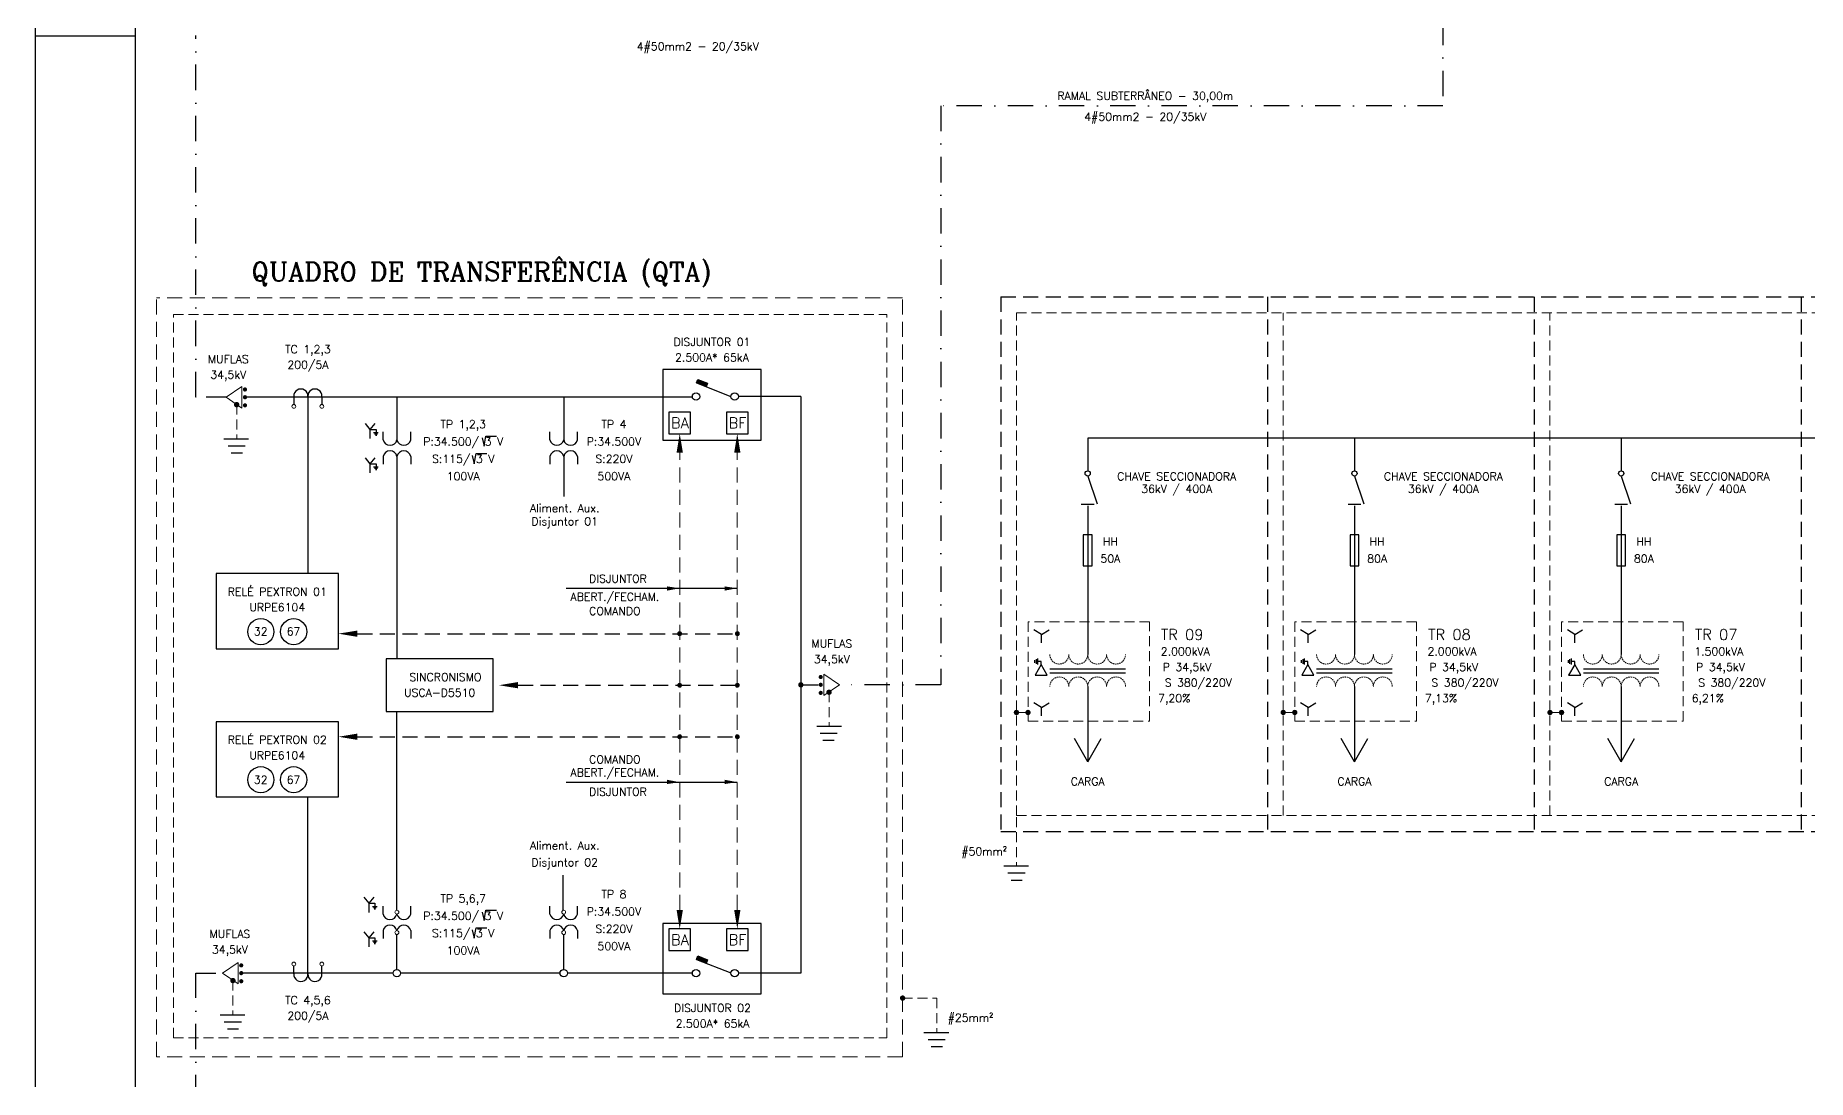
# Model space of a CAD drawing. Header units: millimetres. Extents: x 997 to 4249, y 599 to 1440.
# Drawn here: x 2256.5 to 2699.4, y 932.1 to 1193.2 of the extents above; entities that cross this region are included whole.
import ezdxf
from ezdxf.enums import TextEntityAlignment as Align

# ---------------------------------------------------------------- set-up
doc = ezdxf.new("R2010")
doc.units = ezdxf.units.MM
doc.linetypes.add('DASHDOT', pattern=[25.4, 12.7, -6.35, 0, -6.35])
doc.linetypes.add('HIDDEN', pattern=[0.375, 0.25, -0.125])
for name, color, linetype in [('AT', 5, 'Continuous'), ('BT', 5, 'Continuous'), ('CARIMBO', 8, 'Continuous')]:
    doc.layers.add(name, color=color, linetype=linetype)
doc.styles.add('ROMANC', font='romanc', dxfattribs={"height": 0.3})
doc.styles.add('ROMANS', font='ROMANS.SHX')

msp = doc.modelspace()

# ---------------------------------------------------------------- hatches: boundary and pattern name
at = {"layer": 'BT'}
for points in [[(2424.48, 1106.24), (2424.12, 1105.34), (2421.71, 1106.29), (2422.06, 1107.18)], [(2424.48, 962.1), (2424.12, 961.2), (2421.71, 962.15), (2422.06, 963.05)]]:
    msp.add_hatch(color=256, dxfattribs=at).paths.add_polyline_path(points)
h = msp.add_hatch(color=7, dxfattribs=at)
h.paths.add_polyline_path([(2417.54, 1043.13, -0.414214), (2417.06, 1043.61), (2417.54, 1043.61)])
h.paths.add_polyline_path([(2417.54, 1043.61), (2417.06, 1043.61, -0.414214), (2417.54, 1044.09)])
h.paths.add_polyline_path([(2417.54, 1043.13), (2417.54, 1043.61), (2418.02, 1043.61, -0.414214)])
h.paths.add_polyline_path([(2418.02, 1043.61), (2417.54, 1043.61), (2417.54, 1044.09, -0.414214)])
h = msp.add_hatch(color=7, dxfattribs=at)
h.paths.add_polyline_path([(2431.93, 1043.13), (2431.93, 1044.09, -0.414214), (2432.41, 1043.61, -0.414214)])
h.paths.add_polyline_path([(2431.93, 1043.13, -0.414214), (2431.45, 1043.61), (2431.93, 1043.61)])
h.paths.add_polyline_path([(2431.93, 1043.61), (2431.45, 1043.61, -0.414214), (2431.93, 1044.09)])
h = msp.add_hatch(color=7, dxfattribs=at)
h.paths.add_polyline_path([(2417.54, 1031.2, 0.414214), (2417.06, 1030.72), (2417.54, 1030.72)])
h.paths.add_polyline_path([(2417.54, 1030.72), (2417.06, 1030.72, 0.414214), (2417.54, 1030.24)])
h.paths.add_polyline_path([(2417.54, 1031.2), (2417.54, 1030.72), (2418.02, 1030.72, 0.414214)])
h.paths.add_polyline_path([(2418.02, 1030.72), (2417.54, 1030.72), (2417.54, 1030.24, 0.414214)])
h = msp.add_hatch(color=7, dxfattribs=at)
h.paths.add_polyline_path([(2431.93, 1031.2), (2431.93, 1030.24, 0.414214), (2432.41, 1030.72, 0.414214)])
h.paths.add_polyline_path([(2431.93, 1031.2, 0.414214), (2431.45, 1030.72), (2431.93, 1030.72)])
h.paths.add_polyline_path([(2431.93, 1030.72), (2431.45, 1030.72, 0.414214), (2431.93, 1030.24)])
h = msp.add_hatch(color=7, dxfattribs=at)
h.paths.add_polyline_path([(2417.54, 1018.32, 0.414214), (2417.06, 1017.84), (2417.54, 1017.84)])
h.paths.add_polyline_path([(2417.54, 1017.84), (2417.06, 1017.84, 0.414214), (2417.54, 1017.36)])
h.paths.add_polyline_path([(2417.54, 1018.32), (2417.54, 1017.84), (2418.02, 1017.84, 0.414214)])
h.paths.add_polyline_path([(2418.02, 1017.84), (2417.54, 1017.84), (2417.54, 1017.36, 0.414214)])
h = msp.add_hatch(color=7, dxfattribs=at)
h.paths.add_polyline_path([(2431.93, 1018.32), (2431.93, 1017.36, 0.414214), (2432.41, 1017.84, 0.414214)])
h.paths.add_polyline_path([(2431.93, 1018.32, 0.414214), (2431.45, 1017.84), (2431.93, 1017.84)])
h.paths.add_polyline_path([(2431.93, 1017.84), (2431.45, 1017.84, 0.414214), (2431.93, 1017.36)])

# ---------------------------------------------------------------- linework, layer by layer
at = {"linetype": 'HIDDEN', "lineweight": 13, "ltscale": 15}
for p, q in [((2473.24, 1127.57, 9314.14), (2286.77, 1127.57, 9314.14)), ((2286.77, 937.8, 6470.12), (2286.77, 1127.57, 6470.12)), ((2473.24, 937.8, 1454.2), (2473.24, 1127.57, 1454.2)), ((2417.54, 974.54, -169.78), (2417.54, 1088.87, -169.78)), ((2431.93, 974.54, -169.78), (2431.93, 1088.87, -169.78)), ((2473.24, 937.8, -2463.58), (2286.77, 937.8, -2463.58))]:
    msp.add_line(p, q, dxfattribs=at)
at = {"linetype": 'HIDDEN', "ltscale": 15}
for p, q in [((2497.78, 1127.78, 181.28), (2915.21, 1127.78, 181.28)), ((2497.78, 1127.78, 756.52), (2497.78, 994.16, 756.52)), ((2564.44, 1127.78, 756.52), (2564.44, 994.16, 756.52)), ((2631.1, 1127.78, 756.52), (2631.1, 994.16, 756.52)), ((2697.75, 1127.78, 756.52), (2697.75, 994.16, 756.52)), ((2336.99, 1043.61, 6850.56), (2431.93, 1043.61, 6850.56)), ((2377.14, 1030.72, 11319.89), (2431.93, 1030.72, 11319.89)), ((2336.99, 1017.84, 6850.56), (2431.93, 1017.84, 6850.56)), ((2497.78, 994.16, 755.45), (2915.21, 994.16, 755.45))]:
    msp.add_line(p, q, dxfattribs=at)
for p, q in [((2338.91, 1096.16, 10114.48), (2340.14, 1094.65, 10114.48)), ((2341.36, 1096.16, 10114.48), (2340.14, 1094.65, 10114.48)), ((2340.14, 1094.65, 10114.48), (2340.14, 1092.39, 10114.48)), ((2340.14, 1094.65, 10114.48), (2341.65, 1094.65, 10114.48)), ((2341.05, 1093.9, 10114.48), (2342.22, 1093.9, 10114.48)), ((2341.65, 1094.65, 10114.48), (2341.65, 1093.9, 10114.48)), ((2341.27, 1093.58, 10114.48), (2342.01, 1093.58, 10114.48)), ((2341.48, 1093.25, 10114.48), (2341.83, 1093.25, 10114.48)), ((2368.18, 1092.53, 10117.44), (2368.67, 1090.44, 10117.44)), ((2368.67, 1090.44, 10117.44), (2369.12, 1093.02, 10117.44)), ((2369.12, 1093.02, 10117.44), (2371.79, 1093.02, 10117.44)), ((2338.91, 1087.55, 10114.48), (2340.14, 1086.04, 10114.48)), ((2341.36, 1087.55, 10114.48), (2340.14, 1086.04, 10114.48)), ((2340.14, 1086.04, 10114.48), (2340.14, 1083.78, 10114.48)), ((2340.14, 1086.04, 10114.48), (2341.65, 1086.04, 10114.48)), ((2341.05, 1085.29, 10114.48), (2342.22, 1085.29, 10114.48)), ((2341.27, 1084.97, 10114.48), (2342.01, 1084.97, 10114.48)), ((2341.65, 1086.04, 10114.48), (2341.65, 1085.29, 10114.48)), ((2365.71, 1088.17, 10117.44), (2366.2, 1086.08, 10117.44)), ((2366.2, 1086.08, 10117.44), (2366.65, 1088.66, 10117.44)), ((2366.65, 1088.66, 10117.44), (2369.33, 1088.66, 10117.44)), ((2341.48, 1084.64, 10114.48), (2341.83, 1084.64, 10114.48)), ((2389.15, 1054.96, -169.78), (2431.93, 1054.96, -169.78)), ((2506.28, 1036.28, 279.26), (2506.28, 1037.01, 279.26)), ((2506.66, 1036.07, 279.26), (2506.66, 1037.21, 279.26)), ((2507.03, 1035.87, 279.26), (2507.03, 1037.42, 279.26)), ((2507.86, 1036.65, 279.26), (2507.03, 1036.65, 279.26)), ((2507.86, 1035.88, 279.26), (2507.86, 1036.65, 279.26)), ((2572.94, 1036.28, 279.26), (2572.94, 1037.01, 279.26)), ((2573.32, 1036.07, 279.26), (2573.32, 1037.21, 279.26)), ((2573.69, 1035.87, 279.26), (2573.69, 1037.42, 279.26)), ((2574.52, 1036.65, 279.26), (2573.69, 1036.65, 279.26)), ((2574.52, 1035.88, 279.26), (2574.52, 1036.65, 279.26)), ((2639.6, 1036.28, 279.26), (2639.6, 1037.01, 279.26)), ((2639.98, 1036.07, 279.26), (2639.98, 1037.21, 279.26)), ((2640.35, 1035.87, 279.26), (2640.35, 1037.42, 279.26)), ((2641.18, 1036.65, 279.26), (2640.35, 1036.65, 279.26)), ((2641.18, 1035.88, 279.26), (2641.18, 1036.65, 279.26)), ((2510.04, 1034.83, -347.5), (2528.93, 1034.83, -347.5)), ((2510.04, 1033.85, -347.5), (2528.93, 1033.85, -347.5)), ((2576.7, 1034.83, -347.5), (2595.58, 1034.83, -347.5)), ((2576.7, 1033.85, -347.5), (2595.58, 1033.85, -347.5)), ((2643.36, 1034.83, -347.5), (2662.24, 1034.83, -347.5)), ((2643.36, 1033.85, -347.5), (2662.24, 1033.85, -347.5)), ((2389.15, 1006.49, -169.78), (2431.93, 1006.49, -169.78)), ((2338.62, 977.72, -651.74), (2339.85, 976.21, -651.74)), ((2341.07, 977.72, -651.74), (2339.85, 976.21, -651.74)), ((2339.85, 976.21, -651.74), (2339.85, 973.94, -651.74)), ((2339.85, 976.21, -651.74), (2341.36, 976.21, -651.74)), ((2340.77, 975.45, -651.74), (2341.93, 975.45, -651.74)), ((2340.98, 975.13, -651.74), (2341.72, 975.13, -651.74)), ((2341.19, 974.8, -651.74), (2341.54, 974.8, -651.74)), ((2341.36, 976.21, -651.74), (2341.36, 975.45, -651.74)), ((2368.66, 971.88, -648.78), (2369.11, 974.46, -648.78)), ((2369.11, 974.46, -648.78), (2371.79, 974.46, -648.78)), ((2366.19, 967.53, -648.78), (2366.65, 970.1, -648.78)), ((2366.65, 970.1, -648.78), (2369.32, 970.1, -648.78)), ((2368.17, 973.97, -648.78), (2368.66, 971.88, -648.78)), ((2338.62, 969.1, -651.74), (2339.85, 967.59, -651.74)), ((2341.07, 969.1, -651.74), (2339.85, 967.59, -651.74)), ((2339.85, 967.59, -651.74), (2339.85, 965.33, -651.74)), ((2339.85, 967.59, -651.74), (2341.36, 967.59, -651.74)), ((2340.77, 966.84, -651.74), (2341.93, 966.84, -651.74)), ((2340.98, 966.52, -651.74), (2341.72, 966.52, -651.74)), ((2341.19, 966.19, -651.74), (2341.54, 966.19, -651.74)), ((2341.36, 967.59, -651.74), (2341.36, 966.84, -651.74)), ((2365.7, 969.61, -648.78), (2366.19, 967.53, -648.78))]:
    msp.add_line(p, q)
at = {"color": 5, "ltscale": 100}
for p, q in [((2303.63, 1092.31, 9366.42), (2309.82, 1092.31, 9366.42)), ((2304.68, 1090.56, 9366.42), (2308.98, 1090.56, 9366.42)), ((2305.46, 1088.8, 9366.42), (2308.26, 1088.8, 9366.42)), ((2457.96, 1020.42, 7021.26), (2451.77, 1020.42, 7021.26)), ((2456.92, 1018.66, 7021.26), (2452.62, 1018.66, 7021.26)), ((2456.14, 1016.9, 7021.26), (2453.34, 1016.9, 7021.26)), ((2498.5, 985.54, -122.44), (2504.69, 985.54, -122.44)), ((2499.54, 983.79, -122.44), (2503.84, 983.79, -122.44)), ((2500.33, 982.03, -122.44), (2503.13, 982.03, -122.44)), ((2302.68, 948.34, -2678.26), (2308.87, 948.34, -2678.26)), ((2303.72, 946.58, -2678.26), (2308.02, 946.58, -2678.26)), ((2304.5, 944.82, -2678.26), (2307.3, 944.82, -2678.26)), ((2478.57, 943.95, 1328.02), (2484.75, 943.95, 1328.02)), ((2479.61, 942.19, 1328.02), (2483.91, 942.19, 1328.02)), ((2480.39, 940.44, 1328.02), (2483.19, 940.44, 1328.02))]:
    msp.add_line(p, q, dxfattribs=at)
for points, elevation in [([(2437.86, 1091.96), (2437.86, 1109.62), (2413.35, 1109.62), (2413.35, 1091.96)], 7310.96), ([(2414.85, 1099), (2414.85, 1093.6), (2420.24, 1093.6), (2420.24, 1099)], 7690.16), ([(2429.23, 1099), (2429.23, 1093.6), (2434.63, 1093.6), (2434.63, 1099)], 7690.16), ([(2437.86, 953.54), (2437.86, 971.2), (2413.35, 971.2), (2413.35, 953.54)], -2003.18), ([(2414.85, 969.81), (2414.85, 964.41), (2420.24, 964.41), (2420.24, 969.81)], -1623.98), ([(2429.23, 969.81), (2429.23, 964.41), (2434.63, 964.41), (2434.63, 969.81)], -1623.98)]:
    msp.add_lwpolyline(points, close=True, dxfattribs=dict(elevation=elevation))
at = {"lineweight": 13, "ltscale": 0.5, "const_width": 0.52}
for points, elevation in [([(2308.65, 1104.65, 1), (2309.17, 1104.65, 1)], 8945.81), ([(2308.65, 1102.72, 1), (2309.17, 1102.72, 1)], 9071.99), ([(2308.65, 1100.7, 1), (2309.17, 1100.7, 1)], 8945.81), ([(2453.04, 1032.77, -1), (2452.52, 1032.77, -1)], 6726.84), ([(2453.04, 1030.83, -1), (2452.52, 1030.83, -1)], 6853.02), ([(2453.04, 1028.81, -1), (2452.52, 1028.81, -1)], 6726.84), ([(2307.71, 960.69, 1), (2308.23, 960.69, 1)], -2972.68), ([(2307.71, 958.75, 1), (2308.23, 958.75, 1)], -2846.5), ([(2307.71, 956.73, 1), (2308.23, 956.73, 1)], -2972.68)]:
    msp.add_lwpolyline(points, format="xyb", close=True, dxfattribs=dict(at, elevation=elevation))
at = {"color": 5}
for points, elevation in [([(2301.74, 1058.63), (2301.74, 1039.84), (2332.25, 1039.84), (2332.25, 1058.63)], 9314.14), ([(2344.22, 1037.28), (2344.22, 1024.17), (2370.96, 1024.17), (2370.96, 1037.28)], 11319.89), ([(2301.74, 1021.61), (2301.74, 1002.82), (2332.25, 1002.82), (2332.25, 1021.61)], 6850.56)]:
    msp.add_lwpolyline(points, close=True, dxfattribs=dict(at, elevation=elevation))
at = {"linetype": 'HIDDEN', "lineweight": 13, "ltscale": 10, "elevation": 409.11}
for points in [[(2504.61, 1021.77), (2534.97, 1021.77), (2534.97, 1046.55), (2504.61, 1046.55)], [(2571.27, 1021.77), (2601.63, 1021.77), (2601.63, 1046.55), (2571.27, 1046.55)], [(2637.93, 1021.77), (2668.28, 1021.77), (2668.28, 1046.55), (2637.93, 1046.55)]]:
    msp.add_lwpolyline(points, close=True, dxfattribs=at)
for centre, radius in [((2421.62, 1102.88, 6469.75), 0.925), ((2431.28, 1102.88, 6469.75), 0.925), ((2519.49, 1083.67, -347.5), 0.648), ((2586.15, 1083.67, -347.5), 0.648), ((2652.81, 1083.67, -347.5), 0.648), ((2346.87, 958.74, -2844.39), 0.925), ((2388.56, 958.74, -380.81), 0.925), ((2421.62, 958.74, -2844.39), 0.925), ((2431.28, 958.74, -2844.39), 0.925)]:
    msp.add_circle(centre, radius)
at = {"linetype": 'HIDDEN', "lineweight": 13, "ltscale": 1.5}
for centre, start, end in [((2512.4, 1038.38, -347.5), 179.9989, 0.0011), ((2517.13, 1038.38, -347.5), 179.9989, 0.0011), ((2521.85, 1038.38, -347.5), 179.9989, 0.0011), ((2526.58, 1038.38, -347.5), 179.9989, 0.0011), ((2579.06, 1038.38, -347.5), 179.9989, 0.0011), ((2583.79, 1038.38, -347.5), 179.9989, 0.0011), ((2588.51, 1038.38, -347.5), 179.9989, 0.0011), ((2593.24, 1038.38, -347.5), 179.9989, 0.0011), ((2645.72, 1038.38, -347.5), 179.9989, 0.0011), ((2650.44, 1038.38, -347.5), 179.9989, 0.0011), ((2655.17, 1038.38, -347.5), 179.9989, 0.0011), ((2659.89, 1038.38, -347.5), 179.9989, 0.0011), ((2512.4, 1030.42, -347.5), 359.9989, 180.0011), ((2517.13, 1030.42, -347.5), 359.9989, 180.0011), ((2521.85, 1030.42, -347.5), 359.9989, 180.0011), ((2526.58, 1030.42, -347.5), 359.9989, 180.0011), ((2579.06, 1030.42, -347.5), 359.9989, 180.0011), ((2583.79, 1030.42, -347.5), 359.9989, 180.0011), ((2588.51, 1030.42, -347.5), 359.9989, 180.0011), ((2593.24, 1030.42, -347.5), 359.9989, 180.0011), ((2645.72, 1030.42, -347.5), 359.9989, 180.0011), ((2650.44, 1030.42, -347.5), 359.9989, 180.0011), ((2655.17, 1030.42, -347.5), 359.9989, 180.0011), ((2659.89, 1030.42, -347.5), 359.9989, 180.0011)]:
    msp.add_arc(centre, 2.36, start, end, dxfattribs=at)
at = {"lineweight": 13, "ltscale": 800}
for points in [[(2417.54, 1054.96, -169.78), (2414.39, 1055.42, -169.78), (2414.39, 1054.37, -169.78)], [(2431.93, 1054.96, -169.78), (2428.78, 1055.42, -169.78), (2428.78, 1054.37, -169.78)], [(2417.54, 1006.49, -169.78), (2414.39, 1006.03, -169.78), (2414.39, 1007.08, -169.78)], [(2431.93, 1006.49, -169.78), (2428.78, 1006.03, -169.78), (2428.78, 1007.08, -169.78)]]:
    msp.add_solid(points, dxfattribs=at)
at = {"layer": 'AT', "linetype": 'HIDDEN', "lineweight": 13, "ltscale": 10}
for p, q in [((2291.06, 1123.4, 70.91), (2469.3, 1123.4, 70.91)), ((2291.06, 942.62, -2773.11), (2291.06, 1123.4, -2773.11)), ((2469.3, 942.62, 70.91), (2469.3, 1123.4, 70.91)), ((2501.69, 1123.77, 181.28), (2911.3, 1123.77, 181.28)), ((2501.69, 998.16, 756.52), (2501.69, 1123.77, 756.52)), ((2568.35, 998.16, 756.52), (2568.35, 1123.77, 756.52)), ((2635.01, 998.16, 756.52), (2635.01, 1123.77, 756.52)), ((2306.83, 1100.86, 9366.42), (2306.83, 1092.31, 9366.42)), ((2454.86, 1028.97, 7147.44), (2454.86, 1020.43, 7147.44)), ((2504.49, 1023.91, 858.65), (2501.69, 1023.91, 858.65)), ((2571.15, 1023.91, 858.65), (2568.35, 1023.91, 858.65)), ((2637.81, 1023.91, 858.65), (2635.01, 1023.91, 858.65)), ((2501.69, 998.16, 755.45), (2911.3, 998.16, 755.45)), ((2501.7, 997.72, -122.44), (2501.7, 985.54, -122.44)), ((2305.87, 956.88, -2678.26), (2305.87, 948.34, -2678.26)), ((2473.24, 952.51, 1454.2), (2481.78, 952.51, 1454.2)), ((2481.76, 952.5, 1328.02), (2481.76, 943.95, 1328.02)), ((2291.06, 942.62, -11706.82), (2469.3, 942.62, -11706.82))]:
    msp.add_line(p, q, dxfattribs=at)
at = {"layer": 'AT', "color": 7, "lineweight": 13, "ltscale": 800}
for points in [[(2417.54, 1093.6, 7690.16), (2418.33, 1088.87, 7690.16), (2416.76, 1088.87, 7690.16)], [(2431.93, 1093.6, 7690.16), (2432.72, 1088.87, 7690.16), (2431.15, 1088.87, 7690.16)], [(2332.25, 1043.61, 6850.56), (2336.99, 1044.39, 6850.56), (2336.99, 1042.82, 6850.56)], [(2372.4, 1030.72, 11319.89), (2377.14, 1029.94, 11319.89), (2377.14, 1031.51, 11319.89)], [(2332.25, 1017.84, 6850.56), (2336.99, 1017.06, 6850.56), (2336.99, 1018.63, 6850.56)], [(2417.54, 969.81, -1623.98), (2418.33, 974.54, -1623.98), (2416.76, 974.54, -1623.98)], [(2431.93, 969.81, -1623.98), (2432.72, 974.54, -1623.98), (2431.15, 974.54, -1623.98)]]:
    msp.add_solid(points, dxfattribs=at)
at = {"layer": 'BT', "linetype": 'DASHDOT', "ltscale": 0.5}
for p, q in [((2608.25, 1325.09, -141.56), (2608.25, 1175.58, -141.56)), ((2296.61, 1102.71, 8948.04), (2296.61, 1193.15, 8948.18)), ((2482.83, 1175.58, 6726.84), (2482.83, 1030.82, 6726.84)), ((2608.25, 1175.58, -49.15), (2482.83, 1175.58, -17.14)), ((2482.83, 1030.82, 6726.84), (2457.37, 1030.82, 6726.84)), ((2296.62, 875.74, -126.42), (2296.62, 958.73, -126.15))]:
    msp.add_line(p, q, dxfattribs=at)
at = {"layer": 'BT', "linetype": 'HIDDEN', "ltscale": 20}
for p, q in [((2304.23, 1102.71, 8945.81), (2296.61, 1102.71, 8948.04)), ((2296.61, 958.73, -2970.64), (2303.31, 958.73, -2970.57))]:
    msp.add_line(p, q, dxfattribs=at)
at = {"layer": 'BT', "lineweight": 13, "ltscale": 0.5}
for p, q in [((2304.23, 1102.71, 8945.81), (2308.13, 1105.39, 9492.6)), ((2308.13, 1100, 9492.6), (2304.23, 1102.71, 8945.81)), ((2308.13, 1105.39, 9492.6), (2308.13, 1100, 9492.6)), ((2453.56, 1033.5, 7273.62), (2453.56, 1028.12, 7273.62)), ((2457.46, 1030.82, 6726.84), (2453.56, 1033.5, 7273.62)), ((2453.56, 1028.12, 7273.62), (2457.46, 1030.82, 6726.84)), ((2303.29, 958.74, -2972.68), (2307.19, 961.42, -2425.89)), ((2307.19, 961.42, -2425.89), (2307.19, 956.04, -2425.89)), ((2307.19, 956.04, -2425.89), (2303.29, 958.74, -2972.68))]:
    msp.add_line(p, q, dxfattribs=at)
at = {"layer": 'BT', "ltscale": 20}
msp.add_line((2420.72, 1102.69, 7560.77), (2309.45, 1102.72, 9071.99), dxfattribs=at)
at = {"layer": 'BT'}
for p, q in [((2321.12, 1102.88, 9314.14), (2321.12, 1100.91, 9314.14)), ((2324.63, 1102.88, 9314.14), (2324.63, 1058.63, 9314.14)), ((2328.12, 1102.88, 9314.14), (2328.12, 1100.91, 9314.14)), ((2346.88, 1102.71, 9513.58), (2346.88, 1092.07, 10489.06)), ((2388.56, 1102.7, 9514.5), (2388.57, 1092.07, 10489.06)), ((2421.71, 1106.29, 7690.16), (2430.31, 1102.93, 6890.36)), ((2447.81, 1102.88, 6469.75), (2432.21, 1102.88, 6469.75)), ((2447.81, 1102.88, 5742.25), (2447.81, 958.74, 7898.13)), ((2343.42, 1092.08, 9314.14), (2343.42, 1094.05, 9314.14)), ((2350.34, 1092.08, 9314.14), (2350.34, 1094.05, 9314.14)), ((2385.1, 1092.08, 9314.14), (2385.1, 1094.05, 9314.14)), ((2392.02, 1092.08, 9314.14), (2392.02, 1094.05, 9314.14)), ((2778.37, 1092.52, -347.5), (2519.49, 1092.52, -347.5)), ((2519.49, 1092.52, -347.5), (2519.49, 1084.32, -347.5)), ((2586.15, 1092.52, -347.5), (2586.15, 1084.32, -347.5)), ((2652.81, 1092.52, -347.5), (2652.81, 1084.32, -347.5)), ((2343.42, 1087.93, 9314.14), (2343.42, 1085.95, 9314.14)), ((2346.88, 1087.95, 9285.57), (2346.88, 1037.28, 12149.45)), ((2350.34, 1087.93, 9314.14), (2350.34, 1085.95, 9314.14)), ((2385.1, 1087.93, 9314.14), (2385.1, 1085.95, 9314.14)), ((2388.56, 1087.93, 9314.14), (2388.56, 1077.88, 10235.02)), ((2392.02, 1087.93, 9314.14), (2392.02, 1085.95, 9314.14)), ((2519.49, 1083.02, -347.5), (2521.85, 1076.07, -347.82)), ((2586.15, 1083.02, -347.5), (2588.51, 1076.07, -347.82)), ((2652.81, 1083.02, -347.5), (2655.17, 1076.07, -347.82)), ((2517.89, 1075.98, -347.82), (2521.09, 1075.98, -347.82)), ((2519.49, 1075.59, -347.5), (2519.49, 1038.38, -347.5)), ((2584.55, 1075.98, -347.82), (2587.75, 1075.98, -347.82)), ((2586.15, 1075.59, -347.5), (2586.15, 1038.38, -347.5)), ((2651.21, 1075.98, -347.82), (2654.4, 1075.98, -347.82)), ((2652.81, 1075.59, -347.5), (2652.81, 1038.38, -347.5)), ((2507.94, 1043.37, 279.26), (2506.05, 1044.56, 279.26)), ((2507.94, 1043.37, 279.26), (2509.83, 1044.56, 279.26)), ((2507.94, 1041.29, 279.26), (2507.94, 1043.37, 279.26)), ((2574.6, 1043.37, 279.26), (2572.71, 1044.56, 279.26)), ((2574.6, 1043.37, 279.26), (2576.49, 1044.56, 279.26)), ((2574.6, 1041.29, 279.26), (2574.6, 1043.37, 279.26)), ((2641.26, 1043.37, 279.26), (2639.37, 1044.56, 279.26)), ((2641.26, 1043.37, 279.26), (2643.14, 1044.56, 279.26)), ((2641.26, 1041.29, 279.26), (2641.26, 1043.37, 279.26)), ((2447.81, 1030.81, 6600.66), (2452.16, 1030.81, 6600.66)), ((2586.15, 1030.42, -347.5), (2586.15, 1011.72, -347.5)), ((2652.81, 1030.42, -347.5), (2652.81, 1011.72, -347.5)), ((2346.87, 974.48, -273.54), (2346.87, 1024.17, 2380.36)), ((2507.94, 1025.16, 279.26), (2506.05, 1026.35, 279.26)), ((2507.94, 1025.16, 279.26), (2509.83, 1026.35, 279.26)), ((2507.94, 1023.08, 279.26), (2507.94, 1025.16, 279.26)), ((2574.6, 1025.16, 279.26), (2572.71, 1026.35, 279.26)), ((2574.6, 1025.16, 279.26), (2576.49, 1026.35, 279.26)), ((2574.6, 1023.08, 279.26), (2574.6, 1025.16, 279.26)), ((2641.26, 1025.16, 279.26), (2639.37, 1026.35, 279.26)), ((2641.26, 1025.16, 279.26), (2643.14, 1026.35, 279.26)), ((2641.26, 1023.08, 279.26), (2641.26, 1025.16, 279.26)), ((2586.15, 1011.61, -347.5), (2582.81, 1017.38, -347.5)), ((2586.15, 1011.61, -347.5), (2589.48, 1017.38, -347.5)), ((2652.81, 1011.61, -347.5), (2649.47, 1017.38, -347.5)), ((2652.81, 1011.61, -347.5), (2656.14, 1017.38, -347.5)), ((2324.63, 958.57, -2463.58), (2324.63, 1002.82, 9297.04)), ((2388.45, 974.49, 665.2), (2388.45, 983.23, 1466.92)), ((2343.41, 973.52, -1452.07), (2343.41, 975.49, -1452.07)), ((2350.34, 973.52, -1452.07), (2350.34, 975.49, -1452.07)), ((2385.1, 973.52), (2385.1, 975.49)), ((2392.02, 973.52), (2392.02, 975.49)), ((2346.87, 973.52, -1452.07), (2346.87, 973.52, -1452.07)), ((2346.88, 973.51, -365.95), (2346.88, 973.52, -365.95)), ((2388.56, 973.52), (2388.56, 973.52)), ((2388.57, 973.51, 1086.12), (2388.57, 973.52, 1086.12)), ((2343.41, 969.37, -1452.07), (2343.41, 967.4, -1452.07)), ((2346.88, 969.37, -365.95), (2346.88, 969.38, -365.95)), ((2346.88, 959.67, -2179.19), (2346.88, 968.41, -1377.46)), ((2350.34, 969.37, -1452.07), (2350.34, 967.4, -1452.07)), ((2385.1, 969.37), (2385.1, 967.4)), ((2388.56, 959.67, 284.4), (2388.57, 968.41, 1086.12)), ((2388.57, 969.37, 1086.12), (2388.57, 969.38, 1086.12)), ((2392.02, 969.37), (2392.02, 967.4)), ((2421.71, 962.15, -1623.98), (2430.31, 958.79, -2423.78)), ((2345.95, 958.74, -2844.39), (2308.49, 958.74, -2844.39)), ((2321.12, 958.57, -2463.58), (2321.12, 960.54, -2463.58)), ((2328.12, 958.57, -2463.58), (2328.12, 960.54, -2463.58)), ((2387.64, 958.74, -2844.39), (2347.8, 958.74, -2844.39)), ((2420.7, 958.74, -2844.39), (2389.49, 958.74, -2844.39)), ((2447.81, 958.74, 2831.36), (2432.21, 958.74, -2844.39))]:
    msp.add_line(p, q, dxfattribs=at)
at = {"layer": 'BT', "color": 2}
for p, q in [((2519.49, 1030.42, -347.5), (2519.49, 1011.72, -347.5)), ((2519.49, 1011.61, -347.5), (2516.16, 1017.38, -347.5)), ((2519.49, 1011.61, -347.5), (2522.82, 1017.38, -347.5))]:
    msp.add_line(p, q, dxfattribs=at)
at = {"layer": 'BT'}
for points, elevation in [([(2421.71, 1106.29), (2422.06, 1107.18), (2424.48, 1106.24), (2424.12, 1105.34)], 7690.16), ([(2520.58, 1068.28), (2518.4, 1068.28), (2518.4, 1060.57), (2520.58, 1060.57)], 756.52), ([(2587.24, 1068.28), (2585.06, 1068.28), (2585.06, 1060.57), (2587.24, 1060.57)], 756.52), ([(2653.89, 1068.28), (2651.72, 1068.28), (2651.72, 1060.57), (2653.89, 1060.57)], 756.52), ([(2507.86, 1035.88), (2506.35, 1033.26), (2509.37, 1033.26)], 279.26), ([(2574.52, 1035.88), (2573.01, 1033.26), (2576.03, 1033.26)], 279.26), ([(2641.18, 1035.88), (2639.67, 1033.26), (2642.69, 1033.26)], 279.26), ([(2421.71, 962.15), (2422.06, 963.05), (2424.48, 962.1), (2424.12, 961.2)], -1623.98)]:
    msp.add_lwpolyline(points, close=True, dxfattribs=dict(at, elevation=elevation))
at = {"layer": 'BT', "lineweight": 13, "ltscale": 0.5, "const_width": 0.667}
for points, elevation in [([(2306.5, 1100.86, 1), (2307.17, 1100.86, 1)], 9366.42), ([(2447.48, 1030.81, 1), (2448.14, 1030.81, 1)], 6600.66), ([(2455.19, 1028.97, -1), (2454.52, 1028.97, -1)], 7147.44), ([(2501.69, 1023.58, 1), (2501.69, 1024.24, 1)], 858.65), ([(2504.58, 1023.58, 1), (2504.58, 1024.24, 1)], 283.41), ([(2568.35, 1023.58, 1), (2568.35, 1024.24, 1)], 858.65), ([(2571.24, 1023.58, 1), (2571.24, 1024.24, 1)], 283.41), ([(2635.01, 1023.58, 1), (2635.01, 1024.24, 1)], 858.65), ([(2637.9, 1023.58, 1), (2637.9, 1024.24, 1)], 283.41), ([(2305.56, 956.89, 1), (2306.23, 956.89, 1)], -2552.08), ([(2472.91, 952.51, 1), (2473.58, 952.51, 1)], 1454.2)]:
    msp.add_lwpolyline(points, format="xyb", close=True, dxfattribs=dict(at, elevation=elevation))
at = {"layer": 'BT', "lineweight": 13, "ltscale": 1.5}
for centre in [(2321.12, 1100.43, 9314.14), (2328.12, 1100.43, 9314.14), (2346.87, 974, -1452.07), (2388.56, 974), (2346.87, 968.89, -1452.07), (2388.56, 968.89), (2321.12, 961.02, -2463.58), (2328.12, 961.02, -2463.58)]:
    msp.add_circle(centre, 0.48, dxfattribs=at)
at = {"layer": 'BT'}
for centre in [(2312.87, 1044.11, 9314.14), (2321.07, 1044.11, 9314.14), (2312.87, 1007.1, 6850.56), (2321.07, 1007.1, 6850.56)]:
    msp.add_circle(centre, 3.27, dxfattribs=at)
at = {"layer": 'BT', "color": 7, "lineweight": 13, "ltscale": 1.5}
for centre in [(2417.54, 1043.61, 3219.75), (2431.93, 1043.61, 6849.48), (2417.54, 1030.72, 7690.16), (2431.93, 1030.72, 11319.89), (2417.54, 1017.84, 3219.75), (2431.93, 1017.84, 6849.48)]:
    msp.add_circle(centre, 0.48, dxfattribs=at)
at = {"layer": 'BT'}
for centre, radius, start, end in [((2322.87, 1103, 9314.14), 1.76, 356.026, 183.974), ((2326.37, 1103.01, 9314.14), 1.75, 355.7693, 184.2307), ((2345.15, 1092.46, 9314.14), 1.77, 192.4167, 347.5836), ((2348.61, 1092.46, 9314.14), 1.77, 192.4164, 347.5833), ((2386.83, 1092.46, 9314.14), 1.77, 192.4167, 347.5836), ((2390.29, 1092.46, 9314.14), 1.77, 192.4164, 347.5833), ((2345.15, 1087.55, 9314.14), 1.77, 12.4164, 167.5833), ((2348.61, 1087.55, 9314.14), 1.77, 12.4167, 167.5836), ((2386.83, 1087.55, 9314.14), 1.77, 12.4164, 167.5833), ((2390.29, 1087.55, 9314.14), 1.77, 12.4167, 167.5836), ((2345.14, 973.9, -1452.07), 1.77, 192.4167, 347.5836), ((2345.14, 968.99, -1452.07), 1.77, 12.4164, 167.5833), ((2348.61, 973.9, -1452.07), 1.77, 192.4164, 347.5833), ((2348.61, 968.99, -1452.07), 1.77, 12.4167, 167.5836), ((2386.83, 973.9), 1.77, 192.4167, 347.5836), ((2386.83, 968.99), 1.77, 12.4164, 167.5833), ((2390.29, 973.9), 1.77, 192.4164, 347.5833), ((2390.29, 968.99), 1.77, 12.4167, 167.5836), ((2322.87, 958.45, -2463.58), 1.76, 176.026, 3.974), ((2326.37, 958.44, -2463.58), 1.75, 175.7693, 4.2307)]:
    msp.add_arc(centre, radius, start, end, dxfattribs=at)
at = {"layer": 'CARIMBO', "color": 7}
for p, q in [((2256.54, 599.09), (2256.54, 1440.09)), ((2256.54, 1193.09), (2281.54, 1193.09))]:
    msp.add_line(p, q, dxfattribs=at)
at = {"layer": 'CARIMBO'}
msp.add_line((2281.54, 609.09), (2281.54, 1430.09), dxfattribs=at)

# ---------------------------------------------------------------- texts
at = {"style": 'ROMANS'}
for s, height, p in [('4#50mm2 - 20/35kV', 2, (2422.06, 1189.42, -112.92)), ('RAMAL SUBTERRÂNEO - 30,00m', 2, (2533.89, 1177.06)), ('4#50mm2 - 20/35kV', 2, (2533.89, 1171.84)), ('DISJUNTOR 01', 2, (2425.6, 1115.53, 7310.96)), ('MUFLAS', 2, (2304.74, 1111.24, 1454.2)), ('TC 1,2,3', 2, (2324.63, 1113.71, 9314.14)), ('200/5A', 2, (2324.63, 1109.83, 9314.14)), ('2.500A* 65kA', 2, (2425.6, 1111.64, 7310.96)), ('34,5kV', 2, (2304.74, 1107.35, 1454.2)), ('TP 1,2,3', 2, (2363.44, 1094.96, 10116.36)), ('TP 4', 2, (2401.1, 1094.96, 10116.36)), ('BA', 2.667, (2417.6, 1094.94, 6469.75)), ('BF', 2.667, (2431.99, 1094.94, 6469.75)), ('P:34.500/ 3 V', 2, (2363.44, 1090.63, 10116.36)), ('P:34.500V', 2, (2401.1, 1090.63, 10116.36)), ('S:115/ 3 V', 2, (2363.44, 1086.3, 10116.36)), ('S:220V', 2, (2401.1, 1086.3, 10116.36)), ('100VA', 2, (2363.44, 1081.97, 10116.36)), ('500VA', 2, (2401.1, 1081.97, 10116.36)), ('CHAVE SECCIONADORA', 2, (2541.73, 1081.93, 279.26)), ('36kV / 400A', 2, (2541.73, 1078.8, 279.26)), ('CHAVE SECCIONADORA', 2, (2608.39, 1081.93, 279.26)), ('36kV / 400A', 2, (2608.39, 1078.8, 279.26)), ('CHAVE SECCIONADORA', 2, (2675.05, 1081.93, 279.26)), ('36kV / 400A', 2, (2675.05, 1078.8, 279.26)), ('Aliment. Aux.', 2, (2388.81, 1074.01, 10116.36)), ('Disjuntor 01', 2, (2388.81, 1070.68, 10116.36)), ('ABERT./FECHAM.', 2, (2401.34, 1051.83, -169.78)), ('DISJUNTOR', 2, (2402.11, 1056.35, -169.78)), ('COMANDO', 2, (2401.34, 1048.27, -169.78)), ('MUFLAS', 2, (2455.56, 1040.12, 1454.2)), ('34,5kV', 2, (2455.56, 1036.23, 1454.2)), ('ABERT./FECHAM.', 2, (2401.34, 1007.9, -169.78)), ('COMANDO', 2, (2401.34, 1011.18, -169.78)), ('CARGA', 2, (2586.15, 1005.67, -347.5)), ('CARGA', 2, (2652.81, 1005.67, -347.5)), ('DISJUNTOR', 2, (2402.11, 1003.09, -169.78)), ('#50mm²', 2, (2493.61, 988.18, 2467.32)), ('P:34.500/ 3 V', 2, (2363.43, 972.07, -649.85)), ('TP 5,6,7', 2, (2363.43, 976.4, -649.85)), ('S:115/ 3 V', 2, (2363.43, 967.74, -649.85)), ('MUFLAS', 2, (2305.15, 967.54)), ('34,5kV', 2, (2305.15, 963.65)), ('100VA', 2, (2363.43, 963.41, -649.85)), ('BA', 2.667, (2417.6, 965.75, -2844.39)), ('BF', 2.667, (2431.99, 965.75, -2844.39)), ('TC 4,5,6', 2, (2324.63, 951, -2463.58)), ('200/5A', 2, (2324.63, 947.12, -2463.58)), ('DISJUNTOR 02', 2, (2425.74, 949.04)), ('#25mm²', 2, (2490.2, 946.59, 3917.79)), ('2.500A* 65kA', 2, (2425.74, 945.15))]:
    msp.add_text(s, height=height, dxfattribs=at).set_placement(p, align=Align.CENTER)
at = {"color": 5}
for s, height, style, p in [('QUADRO DE TRANSFERÊNCIA (QTA)', 4.6667, 'ROMANC', (2368, 1131.77, 5923.29)), ('HH', 2, 'ROMANS', (2525.16, 1065.62, 279.26)), ('HH', 2, 'ROMANS', (2591.82, 1065.62, 279.26)), ('HH', 2, 'ROMANS', (2658.48, 1065.62, 279.26)), ('50A', 2, 'ROMANS', (2525.16, 1061.36, 279.26)), ('80A', 2, 'ROMANS', (2591.82, 1061.36, 279.26)), ('80A', 2, 'ROMANS', (2658.48, 1061.36, 279.26)), ('RELÉ PEXTRON 01', 2, 'ROMANS', (2316.97, 1053.1, 9314.14)), ('URPE6104', 2, 'ROMANS', (2316.97, 1049.21, 9314.14)), ('SINCRONISMO', 2, 'ROMANS', (2359, 1031.76, 11319.89)), ('USCA-D5510', 2, 'ROMANS', (2357.56, 1027.86, 11319.89)), ('RELÉ PEXTRON 02', 2, 'ROMANS', (2316.97, 1016.08, 6850.56)), ('URPE6104', 2, 'ROMANS', (2316.97, 1012.19, 6850.56))]:
    msp.add_text(s, height=height, dxfattribs=dict(at, style=style)).set_placement(p, align=Align.CENTER)
at = {"style": 'ROMANS'}
for s, p in [('32', (2312.82, 1044.18, 8512.73)), ('67', (2321.03, 1044.18, 8512.73)), ('32', (2312.82, 1007.1, 8512.73)), ('67', (2321.03, 1007.1, 8512.73))]:
    msp.add_text(s, height=2, dxfattribs=at).set_placement(p, align=Align.MIDDLE)
for s, height, p in [('TR 09', 2.667, (2548.42, 1042.06, -975.99)), ('TR 08', 2.667, (2615.21, 1042.06, -975.99)), ('TR 07', 2.667, (2681.86, 1042.06, -975.99)), ('2.000kVA', 2, (2550.01, 1038.16, -975.99)), ('P 34,5kV', 2, (2550.39, 1034.27, -975.99)), ('2.000kVA', 2, (2616.67, 1038.16, -975.99)), ('P 34,5kV', 2, (2617.05, 1034.27, -975.99)), ('1.500kVA', 2, (2683.33, 1038.16, -975.99)), ('P 34,5kV', 2, (2683.71, 1034.27, -975.99)), ('S 380/220V', 2, (2555.53, 1030.37, -975.99)), ('S 380/220V', 2, (2622.19, 1030.37, -975.99)), ('S 380/220V', 2, (2688.85, 1030.37, -975.99)), ('7,20%%%', 2, (2545.15, 1026.47, -975.99)), ('7,13%%%', 2, (2611.81, 1026.47, -975.99)), ('6,21%%%', 2, (2678.47, 1026.47, -975.99))]:
    msp.add_text(s, height=height, dxfattribs=at).set_placement(p, align=Align.RIGHT)
at = {"color": 2, "style": 'ROMANS'}
msp.add_text('CARGA', height=2, dxfattribs=at).set_placement((2519.49, 1005.67, -347.5), align=Align.CENTER)
at = {"style": 'ROMANS'}
for s, p in [('Aliment. Aux.', (2388.81, 989.62, 2256.42)), ('Disjuntor 02', (2388.81, 985.44, 802.22)), ('TP 8', (2401.1, 977.48, 802.22)), ('P:34.500V', (2401.1, 973.15, 802.22)), ('S:220V', (2401.1, 968.82, 802.22)), ('500VA', (2401.1, 964.49, 802.22))]:
    msp.add_text(s, height=2, rotation=360, dxfattribs=at).set_placement(p, align=Align.CENTER)

doc.saveas('drawing.dxf')
